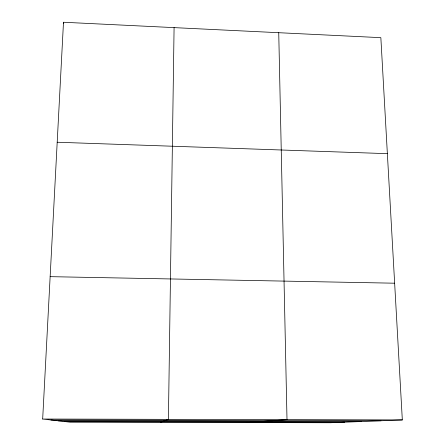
<?xml version="1.0" encoding="UTF-8"?>
<svg xmlns="http://www.w3.org/2000/svg" width="445" height="445" viewBox="0 0 445 445"><rect width="100%" height="100%" fill="white"/><g stroke="black" fill="none" stroke-linecap="round" stroke-linejoin="round"><path stroke-width="0.67" d="M174.084 27.623L168.416 419.351L160.467 422.394M42.675 419.04L63.49 22.25L380.848 37.664L402.325 419.93L330.457 422.75L70.165 422.199L42.675 419.04L402.325 419.93M246.319 422.572L287.003 419.646L278.737 32.702M58.345 420.842L361.562 421.532M64.803 421.587L344.602 422.194M50.925 419.991L380.942 420.77M50.146 276.662L394.643 283.204M57.199 142.239L387.367 153.664M63.49 22.25L63.746 23.618"/></g></svg>
